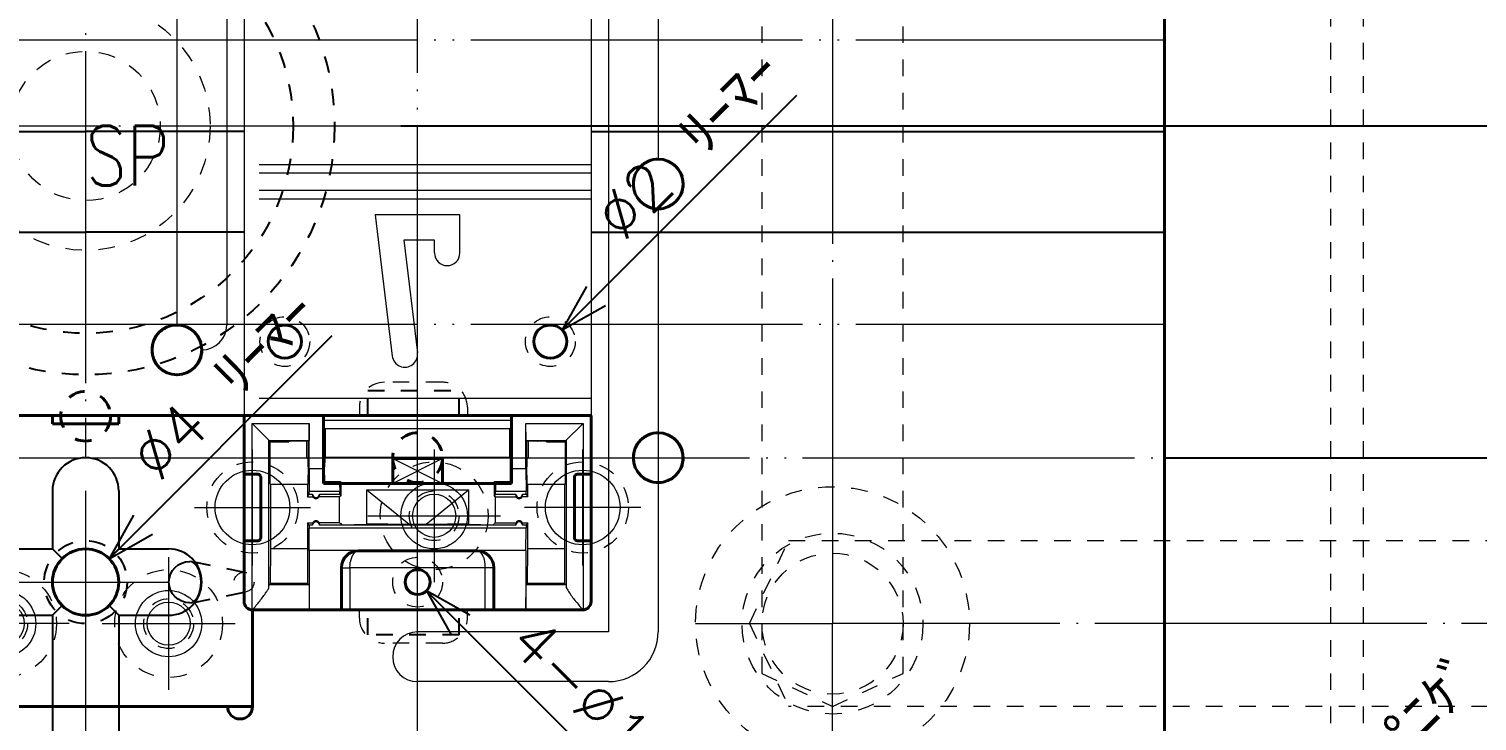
# Model space of a CAD drawing. Extents: x -178 to 604, y -587 to 345.
# Drawn here: x -3.4 to 83.8, y 24.1 to 65.8 of the extents above; entities that cross this region are included whole.
import ezdxf

# ---------------------------------------------------------------- set-up
doc = ezdxf.new("R2010")
doc.units = 0
doc.header["$MEASUREMENT"] = 0
for name, pattern in [('BORDER', [22, 20, -1, 0, -1]), ('DIVIDE', [23, 20, -1, 0, -1, 0, -1]), ('PHANTOM', [35, 30, -1, 1, -1, 1, -1]), ('STITCH', [2, 1, -1])]:
    doc.linetypes.add(name, pattern=pattern)
for name, color, linetype in [('1', 7, 'Continuous'), ('11', 7, 'Continuous'), ('12', 7, 'Continuous'), ('15', 7, 'Continuous'), ('25', 7, 'Continuous'), ('3', 7, 'Continuous'), ('4', 7, 'Continuous'), ('5', 7, 'Continuous'), ('7', 7, 'Continuous'), ('寸法線', 7, 'Continuous')]:
    doc.layers.add(name, color=color, linetype=linetype)
doc.styles.get("Standard").update_dxf_attribs({"font": 'txt', "bigfont": 'extfont'})
doc.dimstyles.new('VELDIM1', dxfattribs={"dimtxt": 2.69875, "dimasz": 3.000166, "dimexe": 0.5, "dimexo": 0.0625, "dimgap": 0.09, "dimtad": 0, "dimdec": 3, "dimdsep": 46, "dimtxsty": 'Standard', "dimcen": 0.09, "dimdle": 2, "dimadec": 0, "dimazin": 0, "dimtfac": 1, "dimtdec": 4, "dimtofl": 0, "dimtmove": 0, "dimatfit": 3, "dimfxl": 1, "dimtolj": 1, "dimtzin": 0, "dimarcsym": 0})
doc.dimstyles.new('VELDIM2', dxfattribs={"dimtxt": 2.69875, "dimasz": 3.000166, "dimexe": 1.25, "dimexo": 0.0625, "dimgap": 0.09, "dimtad": 0, "dimdec": 3, "dimdsep": 46, "dimtxsty": 'Standard', "dimcen": 0.09, "dimdle": 5, "dimadec": 0, "dimazin": 0, "dimtfac": 1, "dimtdec": 4, "dimtofl": 0, "dimtmove": 0, "dimatfit": 3, "dimfxl": 1, "dimtolj": 1, "dimtzin": 0, "dimarcsym": 0})
doc.dimstyles.new('VELDIM4', dxfattribs={"dimtxt": 2.69875, "dimasz": 2.88827, "dimexe": 1.25, "dimexo": 0.0625, "dimgap": 0.09, "dimtad": 0, "dimdec": 3, "dimdsep": 46, "dimtxsty": 'Standard', "dimcen": 0.09, "dimdle": 5, "dimadec": 0, "dimazin": 0, "dimtfac": 1, "dimtdec": 4, "dimtofl": 0, "dimtmove": 0, "dimatfit": 3, "dimfxl": 1, "dimtolj": 1, "dimtzin": 0, "dimarcsym": 0})

# ---------------------------------------------------------------- blocks, each defined once
blk = doc.blocks.new('CLUMP114')
at = {"layer": '5', "linetype": 'STITCH', "lineweight": 25}
for p, q in [((6.527, 33.724), (9.545, 33.1)), ((6.527, 31.276), (9.545, 31.9))]:
    blk.add_line(p, q, dxfattribs=at)
at = {"layer": '5', "linetype": 'STITCH', "lineweight": 13}
blk.add_circle((9.545, 32.5), 0.6, dxfattribs=at)
at = {"layer": '5', "lineweight": 25, "extrusion": (0, 0, -1)}
blk.add_ellipse((6.273, 32.5), major_axis=(0, 1.25), ratio=1, start_param=3.141593, end_param=6.283185, dxfattribs=at)
at = {"layer": '5', "lineweight": 25}
blk.add_ellipse((6.273, 32.5), major_axis=(0, 1.25), ratio=0.54621, start_param=3.141593, end_param=6.283185, dxfattribs=at)
blk = doc.blocks.new('*D209')
at = {"color": 0}
for p, q in [((1.414, 33.914), (14.858, 47.358)), ((2.883, 36.53), (1.414, 33.914)), ((1.414, 33.914), (4.03, 35.383))]:
    blk.add_line(p, q, dxfattribs=at)
blk.add_text('%%c4 ﾘｰﾏｰ', height=2.6987, rotation=45, dxfattribs=at).set_placement((4.356, 38.428))
blk = doc.blocks.new('CLUMP116')
at = {"layer": '11', "color": 5, "linetype": 'PHANTOM', "lineweight": 5}
for p, q in [((-5, 34), (-5, 26)), ((-1, 30), (-9, 30))]:
    blk.add_line(p, q, dxfattribs=at)
at = {"layer": '11', "linetype": 'STITCH', "lineweight": 5}
blk.add_circle((-5, 30), 3.25, dxfattribs=at)
at = {"layer": '11', "color": 1, "lineweight": 13}
blk.add_circle((-5, 30), 2, dxfattribs=at)
blk = doc.blocks.new('CLUMP117')
at = {"layer": '11', "color": 5, "linetype": 'PHANTOM', "lineweight": 5}
for p, q in [((-5, 33), (-5, 27)), ((-2, 30), (-8, 30))]:
    blk.add_line(p, q, dxfattribs=at)
at = {"layer": '11', "color": 1, "linetype": 'STITCH', "lineweight": 13}
blk.add_circle((-5, 30), 1.5, dxfattribs=at)
at = {"layer": '11', "color": 5, "lineweight": 5}
blk.add_circle((-5, 30), 1.3, dxfattribs=at)
blk = doc.blocks.new('CLUMP118')
at = {"layer": '11', "color": 5, "linetype": 'PHANTOM', "lineweight": 5}
for p, q in [((5, 33), (5, 27)), ((2, 30), (8, 30))]:
    blk.add_line(p, q, dxfattribs=at)
at = {"layer": '11', "color": 1, "linetype": 'STITCH', "lineweight": 13}
blk.add_circle((5, 30), 1.5, dxfattribs=at)
at = {"layer": '11', "color": 5, "lineweight": 5}
blk.add_circle((5, 30), 1.3, dxfattribs=at)
blk = doc.blocks.new('CLUMP119')
at = {"layer": '11', "color": 5, "linetype": 'PHANTOM', "lineweight": 5}
for p, q in [((5, 34), (5, 26)), ((1, 30), (9, 30))]:
    blk.add_line(p, q, dxfattribs=at)
at = {"layer": '11', "linetype": 'STITCH', "lineweight": 5}
blk.add_circle((5, 30), 3.25, dxfattribs=at)
at = {"layer": '11', "color": 1, "lineweight": 13}
blk.add_circle((5, 30), 2, dxfattribs=at)
blk = doc.blocks.new('CLUMP123')
at = {"layer": '5', "color": 5, "lineweight": 40}
for p, q in [((21.5, 39.953), (18.5, 39.953)), ((18.5, 39.953), (18.5, 38.45)), ((21.5, 39.953), (21.5, 38.45))]:
    blk.add_line(p, q, dxfattribs=at)
at = {"layer": '5', "color": 5, "linetype": 'DIVIDE', "lineweight": 5}
for p, q in [((18.5, 39.953), (21.5, 38.45)), ((21.5, 39.953), (18.5, 38.45))]:
    blk.add_line(p, q, dxfattribs=at)
blk = doc.blocks.new('*D219')
at = {"color": 0}
for p, q in [((20.531, 31.97), (40.49, 12.054)), ((23.148, 30.504), (20.531, 31.97)), ((20.531, 31.97), (22.003, 29.356))]:
    blk.add_line(p, q, dxfattribs=at)
blk.add_text('4-%%c1.5 ﾘｰﾏｰ', height=2.69875, rotation=315.06203, dxfattribs=at).set_placement((25.349, 28.732))
blk = doc.blocks.new('CLUMP124')
at = {"layer": '11', "color": 5, "linetype": 'PHANTOM', "lineweight": 5}
for p, q in [((21, 39.5), (21, 33.5)), ((18, 36.5), (24, 36.5))]:
    blk.add_line(p, q, dxfattribs=at)
at = {"layer": '11', "color": 1, "linetype": 'STITCH', "lineweight": 13}
blk.add_circle((21, 36.5), 1.5, dxfattribs=at)
at = {"layer": '11', "color": 5, "lineweight": 5}
blk.add_circle((21, 36.5), 1.3, dxfattribs=at)
blk = doc.blocks.new('CLUMP125')
at = {"layer": '11', "color": 5, "linetype": 'PHANTOM', "lineweight": 5}
for p, q in [((21, 40.5), (21, 32.5)), ((17, 36.5), (25, 36.5))]:
    blk.add_line(p, q, dxfattribs=at)
at = {"layer": '11', "linetype": 'STITCH', "lineweight": 5}
blk.add_circle((21, 36.5), 3.25, dxfattribs=at)
at = {"layer": '11', "color": 1, "lineweight": 13}
blk.add_circle((21, 36.5), 2, dxfattribs=at)
blk = doc.blocks.new('CLUMP276')
at = {"layer": '7', "lineweight": 13}
for p, q in [((-5, 81), (-35, 81)), ((5, 81), (35, 81)), ((-8.5, 78), (-31.5, 78)), ((-31.5, 78), (-31.5, 74.272)), ((-8.5, 78), (-8.5, 74.272)), ((8.5, 78), (31.5, 78)), ((8.5, 78), (8.5, 74.272)), ((31.5, 78), (31.5, 74.272)), ((-31.5, 74.272), (-31.5, 29.5)), ((-8.5, 74.272), (-8.5, 48)), ((8.5, 74.272), (8.5, 48)), ((31.5, 74.272), (31.5, 29.5)), ((-34.5, 73.565), (-34.5, 69.5)), ((-5.5, 73.565), (-5.5, 73)), ((5.5, 73.565), (5.5, 73)), ((34.5, 73.565), (34.5, 69.5)), ((-5.5, 70), (-5.5, 48)), ((5.5, 70), (5.5, 48)), ((-34.5, 66.5), (-34.5, 58)), ((34.5, 66.5), (34.5, 58)), ((-34.5, 55), (-34.5, 29.5)), ((34.5, 55), (34.5, 29.5)), ((-31.5, 29.5), (-20, 29.5)), ((31.5, 29.5), (20, 29.5)), ((-31.5, 26.5), (-20, 26.5)), ((31.5, 26.5), (20, 26.5))]:
    blk.add_line(p, q, dxfattribs=at)
for centre, radius, start, end in [((-7, 48), 1.5, 180, 270), ((7, 48), 1.5, 270, 0), ((-31.5, 29.5), 3, 180, 270), ((-20, 28), 1.5, 270, 90), ((20, 28), 1.5, 90, 270), ((31.5, 29.5), 3, 270, 0)]:
    blk.add_arc(centre, radius, start, end, dxfattribs=at)
blk = doc.blocks.new('CLUMP277')
at = {"layer": '11', "linetype": 'STITCH', "lineweight": 5}
blk.add_circle((0, 60), 7.5, dxfattribs=at)
at = {"layer": '11', "linetype": 'STITCH', "lineweight": 13}
blk.add_circle((0, 60), 4.5, dxfattribs=at)
blk = doc.blocks.new('*D508')
at = {"color": 0}
for p, q in [((28.707, 47.707), (42.858, 61.858)), ((30.176, 50.323), (28.707, 47.707)), ((28.707, 47.707), (31.323, 49.176))]:
    blk.add_line(p, q, dxfattribs=at)
blk.add_text('%%c2 ﾘｰﾏｰ', height=2.6987, rotation=45, dxfattribs=at).set_placement((32.356, 52.928))
blk = doc.blocks.new('CLUMP326')
at = {"layer": '12', "linetype": 'STITCH', "lineweight": 13}
for radius in [8.25, 5.45]:
    blk.add_circle((45, 30), radius, dxfattribs=at)
blk = doc.blocks.new('CLUMP325')
at = {"layer": '12', "color": 5, "linetype": 'BORDER', "lineweight": 5}
for p in [(45, 38.25), (36.75, 30), (53.25, 30), (45, 21.75)]:
    blk.add_line(p, (45, 30), dxfattribs=at)
at = {"layer": '12', "linetype": 'DIVIDE', "lineweight": 13}
blk.add_blockref('CLUMP326', (0, 0), dxfattribs=at)
blk = doc.blocks.new('CLUMP367')
at = {"layer": '4', "color": 4, "linetype": 'DIVIDE', "lineweight": 5}
for p, q in [((30.455, 57.659), (9.545, 57.659)), ((30.455, 57.153), (9.545, 57.153)), ((30.455, 56.099), (9.545, 56.099)), ((30.455, 55.593), (9.545, 55.593)), ((30.455, 43.57), (9.545, 43.57)), ((10.026, 30.821), (10.026, 42.064)), ((10.026, 42.064), (13.472, 42.064)), ((25.661, 42.244), (14.339, 42.244)), ((26.528, 42.064), (29.974, 42.064)), ((11.046, 32.239), (11.046, 41.044)), ((11.046, 41.044), (13.466, 41.044)), ((26.534, 41.044), (28.954, 41.044)), ((14.339, 39.324), (13.472, 39.324)), ((26.528, 39.324), (25.661, 39.324)), ((15.308, 37.97), (13.467, 37.97)), ((13.88, 37.527), (13.88, 37.595)), ((26.533, 37.97), (24.692, 37.97)), ((26.12, 37.527), (26.12, 37.595)), ((13.88, 36.132), (13.88, 36.201)), ((23.814, 35.947), (16.186, 35.947)), ((26.12, 36.132), (26.12, 36.201)), ((26.533, 35.757), (13.467, 35.757)), ((26.528, 34.403), (13.472, 34.403)), ((16.328, 34.369), (16.344, 34.375)), ((16.344, 34.375), (16.371, 34.383)), ((16.371, 34.383), (16.38, 34.385)), ((16.38, 34.385), (16.43, 34.39)), ((15.41, 33.37), (15.92, 33.37)), ((15.92, 33.37), (15.93, 33.569)), ((24.59, 33.37), (15.92, 33.37)), ((15.92, 33.37), (15.92, 30.82)), ((15.93, 33.569), (15.937, 33.631)), ((15.937, 33.631), (15.948, 33.702)), ((15.948, 33.702), (15.952, 33.728)), ((15.952, 33.728), (15.954, 33.737)), ((15.954, 33.737), (15.956, 33.745)), ((24.08, 30.82), (24.08, 33.37)), ((13.462, 32.329), (11.049, 32.329)), ((28.951, 32.329), (26.538, 32.329))]:
    blk.add_line(p, q, dxfattribs=at)
for centre, radius, start, end in [((16.942, 33.645), 0.981, 147.65049, 160.94581), ((16.72, 33.786), 0.718, 135.73126, 147.65049), ((16.465, 34.035), 0.361, 112.29619, 135.73126), ((23.57, 34.117), 0.273, 56.08623, 90), ((23.425, 33.902), 0.532, 38.316, 56.08623), ((23.074, 33.625), 0.979, 11.83965, 38.316), ((17.585, 33.423), 1.661, 160.94581, 168.81694), ((21.858, 33.37), 2.222, 0, 11.83965)]:
    blk.add_arc(centre, radius, start, end, dxfattribs=at)
blk = doc.blocks.new('*D675')
at = {"color": 0}
for p, q in [((19, 60), (56, 60)), ((56, 60), (93, 60)), ((93, 60), (128.413, 60))]:
    blk.add_line(p, q, dxfattribs=at)
blk.add_text('60', height=2.6987, dxfattribs=at).set_placement((130, 58.889))
blk = doc.blocks.new('*D676')
at = {"color": 0}
for p, q in [((66.605, 110), (87.736, 110)), ((87.736, 110), (108.868, 110)), ((108.868, 110), (128.413, 110))]:
    blk.add_line(p, q, dxfattribs=at)
blk.add_text('110', height=2.6987, dxfattribs=at).set_placement((130, 110.285))
blk = doc.blocks.new('*D677')
at = {"color": 0}
for p, q in [((66.5, 100), (87.667, 100)), ((87.667, 100), (108.833, 100)), ((108.833, 100), (128.413, 100))]:
    blk.add_line(p, q, dxfattribs=at)
blk.add_text('100', height=2.6987, dxfattribs=at).set_placement((130, 98.889))
blk = doc.blocks.new('*D683')
at = {"color": 0}
for p, q in [((62.828, 2.828), (83.167, 23.167)), ((64.381, 5.518), (62.828, 2.828)), ((62.828, 2.828), (65.518, 4.381))]:
    blk.add_line(p, q, dxfattribs=at)
blk.add_text('6-M8 ｷｬｯﾌ%%dﾆｹﾞ', height=2.69875, rotation=45, dxfattribs=at).set_placement((65.815, 7.851))
blk = doc.blocks.new('*D693')
at = {"color": 0}
for p, q in [((65, 40), (86.667, 40)), ((86.667, 40), (108.333, 40)), ((108.333, 40), (128.413, 40))]:
    blk.add_line(p, q, dxfattribs=at)
blk.add_text('40 製品基準', height=2.6987, dxfattribs=at).set_placement((130, 39.026))
blk = doc.blocks.new('*D733')
at = {"color": 0}
for p, q in [((63.5, 149), (85.667, 149)), ((85.667, 149), (107.833, 149)), ((107.833, 149), (128.413, 149))]:
    blk.add_line(p, q, dxfattribs=at)
blk.add_text('149', height=2.6987, dxfattribs=at).set_placement((130, 147.889))
blk = doc.blocks.new('*D758')
at = {"color": 0}
for p, q in [((5, 140), (46.667, 140)), ((46.667, 140), (88.333, 140)), ((88.333, 140), (128.413, 140))]:
    blk.add_line(p, q, dxfattribs=at)
blk.add_text('140', height=2.6987, dxfattribs=at).set_placement((130, 138.889))

msp = doc.modelspace()

# ---------------------------------------------------------------- linework, layer by layer
at = {"layer": '1', "color": 1, "linetype": 'DIVIDE', "lineweight": 13}
for p, q in [((20, 40), (20, 110)), ((-20, 40), (0, 40)), ((0, 40), (20, 40)), ((20, 40), (65, 40)), ((20, 0), (20, 40))]:
    msp.add_line(p, q, dxfattribs=at)
at = {"layer": '11', "color": 3, "linetype": 'STITCH', "lineweight": 25}
msp.add_circle((0, 60), 12.5, dxfattribs=at)
at = {"layer": '12', "linetype": 'STITCH', "lineweight": 13}
for p, q in [((40.75, 100), (40.75, 27)), ((49.25, 27), (49.25, 100)), ((40, 30), (42.3529, 35)), ((42.3529, 35), (100.5, 35)), ((40, 30), (42.3529, 25)), ((40.75, 27), (45, 25)), ((45, 25), (49.25, 27)), ((100.5, 25), (42.3529, 25))]:
    msp.add_line(p, q, dxfattribs=at)
at = {"layer": '12', "color": 5, "linetype": 'BORDER', "lineweight": 5}
for p, q in [((45, 95), (45, 35)), ((125, 30), (53.25, 30))]:
    msp.add_line(p, q, dxfattribs=at)
at = {"layer": '12', "linetype": 'STITCH', "lineweight": 13}
msp.add_circle((45, 30), 4.25, dxfattribs=at)
at = {"layer": '15', "color": 5, "linetype": 'BORDER', "lineweight": 5}
for p, q in [((10.05, 33.5), (10.05, 40.5)), ((29.95, 33.5), (29.95, 40.5)), ((6.55, 37), (13.55, 37)), ((33.45, 37), (26.45, 37))]:
    msp.add_line(p, q, dxfattribs=at)
at = {"layer": '15', "color": 3, "lineweight": 40}
for centre in [(12, 47), (28, 47)]:
    msp.add_circle(centre, 1, dxfattribs=at)
at = {"layer": '15', "linetype": 'STITCH', "lineweight": 13}
for centre in [(10.05, 37), (29.95, 37)]:
    msp.add_circle(centre, 2.75, dxfattribs=at)
at = {"layer": '15', "color": 3, "linetype": 'DIVIDE', "lineweight": 5}
for centre in [(10.05, 37), (29.95, 37)]:
    msp.add_circle(centre, 2.25, dxfattribs=at)
at = {"layer": '15', "lineweight": 40}
for centre, radius in [((0, 32.5), 2), ((20, 32.5), 0.75)]:
    msp.add_circle(centre, radius, dxfattribs=at)
at = {"layer": '25', "color": 5, "linetype": 'BORDER', "lineweight": 5}
for p, q in [((0, 175), (0, 40)), ((-19, 60), (19, 60))]:
    msp.add_line(p, q, dxfattribs=at)
at = {"layer": '25', "linetype": 'STITCH', "lineweight": 13}
for p, q in [((75, 173), (75, 0)), ((77, 0), (77, 173))]:
    msp.add_line(p, q, dxfattribs=at)
at = {"layer": '25', "color": 3, "linetype": 'STITCH', "lineweight": 25}
msp.add_circle((0, 60), 15, dxfattribs=at)
at = {"layer": '25', "linetype": 'STITCH', "lineweight": 40}
for centre in [(34.5, 56.5), (5.5, 46.5), (0, 42.5), (20, 40), (34.5, 40)]:
    msp.add_circle(centre, 1.5, dxfattribs=at)
at = {"layer": '25', "color": 3, "linetype": 'STITCH', "lineweight": 13}
for centre in [(12, 47), (28, 47), (20, 32.5)]:
    msp.add_circle(centre, 1.5, dxfattribs=at)
at = {"layer": '25', "linetype": 'STITCH', "lineweight": 25}
msp.add_circle((0, 32.5), 2.5, dxfattribs=at)
at = {"layer": '3', "lineweight": 13}
for p, q in [((9.545, 74.272), (9.545, 31.33)), ((30.455, 74.272), (30.455, 31.33)), ((17.4504, 54.6374), (18.4759, 46.1309)), ((22.5505, 54.6374), (17.4505, 54.6374)), ((22.5505, 52.3424), (22.5505, 54.6374)), ((19.176, 53.1074), (19.9949, 46.314)), ((21.0205, 53.1074), (19.176, 53.1074)), ((21.0205, 52.3424), (21.0205, 53.1074)), ((9.545, 42.55), (30.455, 42.55)), ((10.0256, 42.0642), (11.1001, 40.9897)), ((13.4719, 42.0642), (13.4655, 41.0442)), ((13.4719, 39.3237), (13.4719, 42.0642)), ((14.3423, 41.734), (14.3391, 42.244)), ((14.3391, 39.3237), (14.3391, 42.244)), ((25.6611, 42.244), (25.6579, 41.734)), ((25.6611, 42.244), (25.6611, 39.3237)), ((26.5345, 41.0442), (26.5281, 42.0642)), ((26.5281, 39.3237), (26.5281, 42.0642)), ((29.9744, 42.0642), (28.8999, 40.9897)), ((13.4655, 41.0442), (13.411, 40.9897)), ((25.6579, 41.734), (14.3423, 41.734)), ((14.4449, 40.0113), (14.4481, 41.734)), ((25.5554, 40.0113), (25.5522, 41.734)), ((26.589, 40.9897), (26.5345, 41.0442)), ((28.9545, 41.0442), (28.9545, 32.2392)), ((11.1001, 40.9588), (11.1001, 40.9897)), ((12.2378, 40.9897), (11.1001, 40.9897)), ((11.1004, 40.9588), (12.2378, 40.9588)), ((11.1004, 40.9588), (11.1004, 38.4496)), ((12.7801, 40.9897), (12.2344, 40.9863)), ((12.2378, 40.9897), (12.2378, 40.9588)), ((12.7801, 40.9897), (12.7868, 40.9897)), ((13.3325, 40.9863), (12.7868, 40.9897)), ((13.411, 40.9897), (13.3291, 40.9897)), ((13.3291, 39.949), (13.3291, 40.9897)), ((13.411, 40.9897), (13.411, 39.949)), ((26.6709, 40.9897), (26.589, 40.9897)), ((26.589, 39.949), (26.589, 40.9897)), ((27.2132, 40.9897), (26.6688, 40.9865)), ((26.6709, 40.9897), (26.6709, 39.949)), ((27.2132, 40.9897), (27.2199, 40.9897)), ((27.7656, 40.9863), (27.2199, 40.9897)), ((28.8999, 40.9897), (27.7622, 40.9897)), ((27.7622, 40.9588), (27.7622, 40.9897)), ((27.7622, 40.9588), (28.8996, 40.9588)), ((28.8996, 40.9588), (28.8996, 38.4496)), ((28.8999, 40.9897), (28.8999, 40.9588)), ((13.411, 39.949), (13.3291, 39.949)), ((13.411, 39.4434), (13.4078, 39.9534)), ((13.411, 39.4434), (13.411, 38.9552)), ((13.4719, 39.3237), (13.4667, 37.9697)), ((14.3391, 39.3237), (14.3408, 38.4723)), ((14.4032, 39.9534), (14.4, 39.4434)), ((14.4, 38.9552), (14.4, 39.4434)), ((14.4449, 40.0113), (14.4032, 39.9534)), ((25.5554, 40.0113), (14.4449, 40.0113)), ((25.5971, 39.9534), (25.5554, 40.0113)), ((25.6002, 39.4434), (25.5971, 39.9534)), ((25.6002, 38.9552), (25.6002, 39.4434)), ((25.6611, 39.3237), (25.6595, 38.4723)), ((26.5281, 39.3237), (26.5333, 37.9697)), ((26.5922, 39.9534), (26.589, 39.4434)), ((26.6709, 39.949), (26.589, 39.949)), ((26.589, 38.9552), (26.589, 39.4434)), ((11.1002, 38.4494), (11.1004, 38.4496)), ((11.1513, 38.3784), (11.1002, 38.4494)), ((13.4078, 38.4452), (13.3597, 38.3784)), ((13.4078, 38.4452), (13.411, 38.9552)), ((14.4012, 38.5562), (14.3408, 38.4723)), ((14.3408, 38.4723), (15.3047, 38.4723)), ((14.4, 38.9552), (14.4012, 38.5562)), ((14.4012, 38.5562), (15.3651, 38.5562)), ((15.3047, 38.4723), (15.3651, 38.5562)), ((15.3047, 38.4723), (15.3082, 37.9697)), ((15.3651, 38.5562), (15.3671, 38.4452)), ((15.3671, 38.4452), (15.385, 38.4203)), ((15.385, 38.4203), (15.385, 37.6932)), ((24.6332, 38.4452), (24.6153, 38.4203)), ((24.6156, 38.4203), (24.6156, 37.6932)), ((24.6332, 38.4452), (24.6351, 38.5562)), ((24.6351, 38.5562), (24.6956, 38.4723)), ((24.6351, 38.5562), (25.599, 38.5562)), ((24.6956, 38.4723), (24.6921, 37.9697)), ((24.6956, 38.4723), (25.6595, 38.4723)), ((25.599, 38.5562), (25.6002, 38.9552)), ((25.6595, 38.4723), (25.599, 38.5562)), ((26.589, 38.9552), (26.5922, 38.4452)), ((26.6403, 38.3784), (26.5922, 38.4452)), ((28.8998, 38.4494), (28.8487, 38.3784)), ((28.8996, 38.4496), (28.8998, 38.4494)), ((13.3597, 38.3784), (11.1513, 38.3784)), ((11.1513, 34.5137), (11.1513, 38.3784)), ((13.3597, 38.3784), (13.3597, 37.6512)), ((13.3597, 37.6512), (13.4647, 37.797)), ((13.3597, 37.6512), (13.692, 37.6512)), ((13.4647, 37.797), (13.4667, 37.9697)), ((13.4647, 37.797), (13.676, 37.797)), ((13.692, 37.6512), (13.676, 37.797)), ((14.084, 37.797), (14.068, 37.6512)), ((15.301, 37.6512), (14.068, 37.6512)), ((14.084, 37.797), (15.3102, 37.797)), ((15.3846, 37.6932), (15.3007, 37.6512)), ((15.301, 36.0758), (15.301, 37.6512)), ((15.3102, 37.797), (15.3082, 37.9697)), ((15.3102, 37.797), (15.385, 37.6932)), ((16.94, 35.9533), (16.94, 38.064)), ((16.94, 38.064), (19.49, 35.9885)), ((16.94, 38.064), (23.06, 38.064)), ((20.51, 35.9885), (23.06, 38.064)), ((23.06, 38.064), (23.06, 35.9533)), ((24.69, 37.797), (24.6153, 37.6932)), ((24.6156, 37.6932), (24.6995, 37.6512)), ((24.69, 37.797), (24.6921, 37.9697)), ((24.69, 37.797), (25.916, 37.797)), ((24.6993, 37.6512), (25.932, 37.6512)), ((24.6993, 36.0758), (24.6993, 37.6512)), ((25.932, 37.6512), (25.916, 37.797)), ((26.324, 37.797), (26.308, 37.6512)), ((26.6403, 37.6512), (26.308, 37.6512)), ((26.324, 37.797), (26.5353, 37.797)), ((26.5353, 37.797), (26.5333, 37.9697)), ((26.5353, 37.797), (26.6403, 37.6512)), ((26.6403, 37.6512), (26.6403, 38.3784)), ((28.8487, 38.3784), (26.6403, 38.3784)), ((28.8487, 38.3784), (28.8487, 34.5137)), ((13.3597, 36.0758), (13.3597, 34.5137)), ((13.3597, 36.0758), (13.692, 36.0758)), ((13.4647, 35.93), (13.3597, 36.0758)), ((13.676, 35.93), (13.4647, 35.93)), ((13.4647, 35.93), (13.4667, 35.7573)), ((13.676, 35.93), (13.692, 36.0758)), ((14.068, 36.0758), (14.084, 35.93)), ((15.301, 36.0758), (14.068, 36.0758)), ((25.916, 35.93), (14.084, 35.93)), ((15.3007, 36.0758), (15.3846, 36.0338)), ((15.3851, 36.0338), (15.4318, 35.9532)), ((15.4318, 35.9532), (16.1856, 35.9467)), ((16.1856, 35.9468), (16.94, 35.9533)), ((16.94, 36.0241), (19.49, 35.9885)), ((19.49, 35.9885), (20.51, 35.9885)), ((20.51, 35.9885), (23.06, 36.0241)), ((23.06, 35.9533), (23.8138, 35.9468)), ((23.8138, 35.9467), (24.5684, 35.9532)), ((24.5684, 35.9532), (24.6152, 36.0338)), ((24.6995, 36.0758), (24.6156, 36.0338)), ((24.6993, 36.0758), (25.932, 36.0758)), ((25.916, 35.93), (25.932, 36.0758)), ((26.308, 36.0758), (26.324, 35.93)), ((26.308, 36.0758), (26.6403, 36.0758)), ((26.5353, 35.93), (26.324, 35.93)), ((26.5353, 35.93), (26.5333, 35.7573)), ((26.6403, 36.0758), (26.5353, 35.93)), ((26.6403, 34.5137), (26.6403, 36.0758)), ((13.4719, 34.4033), (13.4667, 35.7573)), ((26.5281, 34.4033), (26.5333, 35.7573)), ((11.1382, 32.4184), (11.1513, 34.5137)), ((13.3597, 34.5137), (11.1513, 34.5137)), ((13.3597, 34.5137), (13.3729, 32.4184)), ((13.4719, 34.4033), (13.4719, 30.82)), ((16.43, 34.39), (23.57, 34.39)), ((26.5281, 34.4033), (26.5281, 30.82)), ((26.6271, 32.4184), (26.6403, 34.5137)), ((28.8487, 34.5137), (26.6403, 34.5137)), ((28.8487, 34.5137), (28.8618, 32.4184)), ((15.41, 33.37), (15.41, 30.82)), ((24.59, 33.37), (24.59, 30.82)), ((11.0455, 32.2392), (11.0487, 32.329)), ((11.0487, 32.329), (11.1382, 32.4184)), ((13.3729, 32.4184), (11.1382, 32.4184)), ((13.3729, 32.4184), (13.4623, 32.329)), ((13.4623, 32.329), (13.4719, 30.82)), ((26.5281, 30.82), (26.5377, 32.329)), ((26.5377, 32.329), (26.6271, 32.4184)), ((28.8618, 32.4184), (26.6271, 32.4184)), ((28.8618, 32.4184), (28.9513, 32.329)), ((28.9513, 32.329), (28.9545, 32.2392)), ((29.945, 30.82), (10.055, 30.82))]:
    msp.add_line(p, q, dxfattribs=at)
at = {"layer": '3', "color": 4, "linetype": 'DIVIDE', "lineweight": 5}
msp.add_line((29.9744, 42.0642), (29.9744, 30.8209), dxfattribs=at)
at = {"layer": '3', "lineweight": 13}
for centre, radius, start, end in [((21.7855, 52.3424), 0.765, 180.000295, 359.999715), ((19.2355, 46.2224), 0.765, 186.874013, 6.874069), ((13.8803, 37.7991), 0.2042, 180.589485, 269.927218), ((13.88, 37.7305), 0.204, 202.869936, 269.997378), ((13.8794, 37.7995), 0.2046, 270.172081, 359.311216), ((13.88, 37.7305), 0.204, 270.002623, 337.130064), ((26.1203, 37.7991), 0.2042, 180.589485, 269.927218), ((26.12, 37.7305), 0.204, 202.869936, 269.997378), ((26.1194, 37.7995), 0.2046, 270.172081, 359.311216), ((26.12, 37.7305), 0.204, 270.002623, 337.130064), ((13.8807, 35.9275), 0.2046, 90.183427, 179.29987), ((13.88, 35.9965), 0.204, 90.002622, 157.130064), ((13.88, 35.9965), 0.204, 22.869935, 89.997378), ((13.8797, 35.9279), 0.2042, 0.589504, 89.927199), ((26.1207, 35.9275), 0.2046, 90.183427, 179.29987), ((26.12, 35.9965), 0.204, 90.002622, 157.130064), ((26.12, 35.9965), 0.204, 22.869935, 89.997378), ((26.1197, 35.9279), 0.2042, 0.589504, 89.927199), ((16.43, 33.37), 1.02, 90, 180), ((23.57, 33.37), 1.02, 0, 90), ((3.6639, 36.7172), 8.6787, 321.88716, 326.300587), ((-23.0908, 54.56), 40.8374, 326.300587, 326.570961), ((10.7142, 32.2451), 0.3314, 326.570961, 358.995767), ((29.2158, 32.2438), 0.2614, 181.004233, 207.847257), ((31.2799, 33.3343), 2.5958, 207.847257, 210.600212), ((32.9386, 34.3152), 4.5228, 210.600212, 219.41174), ((119.4603, 105.4146), 116.51, 219.41174, 219.754473), ((10.055, 31.33), 0.51, 180, 270), ((10.4681, 30.4841), 0.5456, 138.057315, 140.688822), ((2.6225, 37.5341), 10.0023, 318.057315, 321.88716), ((29.6589, 30.7157), 0.2984, 26.792482, 39.754473), ((29.9744, 30.8751), 0.0551, 206.792482, 270), ((29.945, 31.33), 0.51, 270, 0)]:
    msp.add_arc(centre, radius, start, end, dxfattribs=at)
at = {"layer": '3', "lineweight": 13, "extrusion": (0, 0, -1)}
msp.add_ellipse((10.0256, 30.8465), major_axis=(-0.0168, -0.0205), ratio=1, start_param=-1.5707963, end_param=-0.6861095, dxfattribs=at)
at = {"layer": '4', "color": 4, "linetype": 'DIVIDE', "lineweight": 5}
for p, q in [((-65, 65.194), (0, 65.194)), ((0, 65.194), (65, 65.194)), ((-65, 48.058), (0, 48.058)), ((0, 48.058), (65, 48.058))]:
    msp.add_line(p, q, dxfattribs=at)
at = {"layer": '5', "lineweight": 40}
for p, q in [((65, 110), (65, -110)), ((0, 42.55), (-9.545, 42.55)), ((-2, 42.55), (-2, 42.05)), ((2, 42.05), (-2, 42.05)), ((9.545, 42.55), (0, 42.55)), ((2, 42.55), (2, 42.05)), ((9.545, 42.55), (13.3699, 42.55)), ((9.545, 42.55), (9.545, 39.01)), ((13.3699, 42.55), (26.6301, 42.55)), ((14.339, 42.55), (14.339, 38.4496)), ((25.661, 42.55), (25.661, 38.4496)), ((26.6301, 42.55), (30.455, 42.55)), ((30.455, 42.55), (30.455, 39.01)), ((14.339, 38.4496), (25.661, 38.4496)), ((9.545, 34.99), (9.545, 31.33)), ((30.455, 34.99), (30.455, 31.33)), ((23.57, 34.39), (16.43, 34.39)), ((15.41, 33.37), (15.41, 30.82)), ((24.59, 33.37), (24.59, 30.82)), ((10.0549, 30.82), (13.3699, 30.82)), ((10.0549, 30.82), (10.0549, 25)), ((13.3699, 30.82), (26.6301, 30.82)), ((29.9451, 30.82), (26.6301, 30.82)), ((0, 25), (-10.0549, 25)), ((10.0549, 25), (0, 25))]:
    msp.add_line(p, q, dxfattribs=at)
at = {"layer": '5', "lineweight": 25}
for p, q in [((-9.545, 59.6613), (0, 59.6613)), ((9.545, 59.6613), (0, 59.6613)), ((30.455, 59.6613), (65, 59.6613)), ((-9.545, 53.5906), (0, 53.5906)), ((9.545, 53.5906), (0, 53.5906)), ((30.455, 53.5906), (65, 53.5906)), ((-2, 38), (-2, 34.5)), ((2, 38), (2, 34.5)), ((-5, 34.5), (-2, 34.5)), ((-1.4142, 33.9142), (-2, 34.5)), ((1.4142, 33.9142), (2, 34.5)), ((2, 34.5), (5, 34.5)), ((-1.4142, 31.0858), (-2, 30.5)), ((1.4142, 31.0858), (2, 30.5)), ((-5, 30.5), (-2, 30.5)), ((-2, 30.5), (-2, 25)), ((2, 30.5), (5, 30.5)), ((2, 30.5), (2, 25)), ((-2, 25), (-2, 2.2361)), ((2, 25), (2, 2.2361))]:
    msp.add_line(p, q, dxfattribs=at)
at = {"layer": '5', "linetype": 'STITCH', "lineweight": 13}
for p, q in [((21.5, 44.55), (18, 44.55)), ((16.5, 43.05), (16.5, 42.55)), ((23, 43.05), (23, 42.55)), ((16.5, 30.32), (16.5, 30.82)), ((23, 30.32), (23, 30.82)), ((21.5, 28.82), (18, 28.82))]:
    msp.add_line(p, q, dxfattribs=at)
at = {"layer": '5', "linetype": 'STITCH', "lineweight": 25}
for p, q in [((17, 42.55), (17, 44.05)), ((17, 44.05), (22.5, 44.05)), ((22.5, 42.55), (22.5, 44.05)), ((17, 29.32), (17, 30.82)), ((22.5, 29.32), (22.5, 30.82)), ((22.5, 29.32), (17, 29.32))]:
    msp.add_line(p, q, dxfattribs=at)
at = {"layer": '5', "color": 5, "lineweight": 40}
for p, q in [((9.545, 37), (9.545, 39.01)), ((10.355, 39.01), (9.545, 39.01)), ((10.555, 35.19), (10.555, 38.81)), ((29.445, 35.19), (29.445, 38.81)), ((29.645, 39.01), (30.455, 39.01)), ((30.455, 37), (30.455, 39.01)), ((9.545, 34.99), (9.545, 37)), ((30.455, 34.99), (30.455, 37)), ((9.545, 34.99), (10.355, 34.99)), ((30.455, 34.99), (29.645, 34.99))]:
    msp.add_line(p, q, dxfattribs=at)
at = {"layer": '5', "color": 5, "linetype": 'BORDER', "lineweight": 5}
for p, q in [((0, 38), (0, 0)), ((-5, 32.5), (5, 32.5))]:
    msp.add_line(p, q, dxfattribs=at)
at = {"layer": '5', "lineweight": 40}
for centre in [(34.5, 56.5), (5.5, 46.5), (34.5, 40)]:
    msp.add_circle(centre, 1.5, dxfattribs=at)
at = {"layer": '5', "linetype": 'STITCH', "lineweight": 13}
for centre, start, end in [((18, 43.05), 90.000002, 180.000001), ((21.5, 43.05), 359.999999, 90.000006), ((18, 30.32), 179.999999, 269.999998), ((21.5, 30.32), 269.999994, 0.000001)]:
    msp.add_arc(centre, 1.5, start, end, dxfattribs=at)
at = {"layer": '5', "lineweight": 25}
for centre, start, end in [((0, 38), 0, 180), ((5, 32.5), 270.000006, 89.999988)]:
    msp.add_arc(centre, 2, start, end, dxfattribs=at)
at = {"layer": '5', "color": 5, "linetype": 'STITCH', "lineweight": 40}
for centre, start, end in [((10.355, 38.81), 0, 90), ((29.645, 38.81), 90, 180), ((10.355, 35.19), 270, 0), ((29.645, 35.19), 180, 270)]:
    msp.add_arc(centre, 0.2, start, end, dxfattribs=at)
at = {"layer": '5', "lineweight": 40}
for centre, radius, start, end in [((16.43, 33.37), 1.02, 90, 180), ((23.57, 33.37), 1.02, 0, 90), ((10.055, 31.33), 0.51, 180, 270), ((29.945, 31.33), 0.51, 270.014439, 0), ((9.3049, 25), 0.75, 180, 0)]:
    msp.add_arc(centre, radius, start, end, dxfattribs=at)

# ---------------------------------------------------------------- block references
at = {"layer": '11', "linetype": 'STITCH', "lineweight": 40}
msp.add_blockref('CLUMP277', (0, 0), dxfattribs=at)
at = {"layer": '11', "lineweight": 25}
for name in ['CLUMP125', 'CLUMP124', 'CLUMP116', 'CLUMP119', 'CLUMP117', 'CLUMP118']:
    msp.add_blockref(name, (0, 0), dxfattribs=at)
at = {"layer": '12', "lineweight": 13}
msp.add_blockref('CLUMP325', (0, 0), dxfattribs=at)
at = {"layer": '4', "color": 4, "lineweight": 40}
msp.add_blockref('CLUMP367', (0, 0), dxfattribs=at)
at = {"layer": '5', "color": 5, "linetype": 'BORDER', "lineweight": 5}
msp.add_blockref('CLUMP123', (0, 0), dxfattribs=at)
at = {"layer": '5', "lineweight": 40}
msp.add_blockref('CLUMP114', (0, 0), dxfattribs=at)
at = {"layer": '7', "lineweight": 13}
msp.add_blockref('CLUMP276', (0, 0), dxfattribs=at)

# ---------------------------------------------------------------- texts
at = {"layer": '11', "lineweight": 5, "insert": (0, 60), "char_height": 3.59833, "width": 5.75, "attachment_point": 1}
msp.add_mtext('\\W0.8;SP', dxfattribs=at)

# ---------------------------------------------------------------- dimensions: what is measured, and where the dimension line sits
at = {"layer": '寸法線', "color": 5, "lineweight": 5}
for feature_location, offset, origin, picture, middle in [((63.5, 149), (61.5, -149), (130, 149), '*D733', (130, 149)), ((5, 140), (120, -140), (130, 140), '*D758', (130, 140)), ((66.5, 100), (58.5, -100), (130, 100), '*D677', (130, 100)), ((19, 60), (106, -60), (130, 60), '*D675', (130, 60))]:
    dim = msp.add_ordinate_dim(feature_location=feature_location, offset=offset, dtype=0, origin=origin, dimstyle='VELDIM1', dxfattribs=at)
    dim.commit()
    dim.dimension.update_dxf_attribs({"geometry": picture, "text_midpoint": middle})
at = {"layer": '寸法線', "color": 1, "lineweight": 5}
dim = msp.add_ordinate_dim(feature_location=(66.6046863561, 110), offset=(58.3953136439, -110), dtype=0, origin=(130, 110), dimstyle='VELDIM1', dxfattribs=at)
dim.commit()
dim.dimension.update_dxf_attribs({"geometry": '*D676', "text_midpoint": (130, 110)})
at = {"layer": '寸法線', "color": 5, "lineweight": 5}
for p1, p2, text, dimstyle, picture, middle in [((27.2929, 46.2929), (28.7071, 47.7071), '%%c<> ﾘｰﾏｰ', 'VELDIM4', '*D508', (38, 57)), ((-1.4142, 31.0858), (1.4142, 33.9142), '%%c<> ﾘｰﾏｰ', 'VELDIM4', '*D209', (10, 42.5)), ((19.4691, 33.0298), (20.5309, 31.9702), '4-%%c<> ﾘｰﾏｰ', 'VELDIM4', '*D219', (30, 20)), ((57.1716, -2.8284), (62.8284, 2.8284), '6-M<> ｷｬｯﾌ%%dﾆｹﾞ', 'VELDIM2', '*D683', (75, 15))]:
    dim = msp.add_diameter_dim_2p(p1=p1, p2=p2, text=text, dimstyle=dimstyle, dxfattribs=at)
    dim.commit()
    dim.dimension.update_dxf_attribs({"geometry": picture, "text_midpoint": middle, "dimtype": 131})
dim = msp.add_ordinate_dim(feature_location=(65, 40), offset=(60, -40), dtype=0, origin=(130, 40), text='<> 製品基準', dimstyle='VELDIM1', dxfattribs=at)
dim.commit()
dim.dimension.update_dxf_attribs({"geometry": '*D693', "text_midpoint": (130, 40)})

doc.saveas('drawing.dxf')
